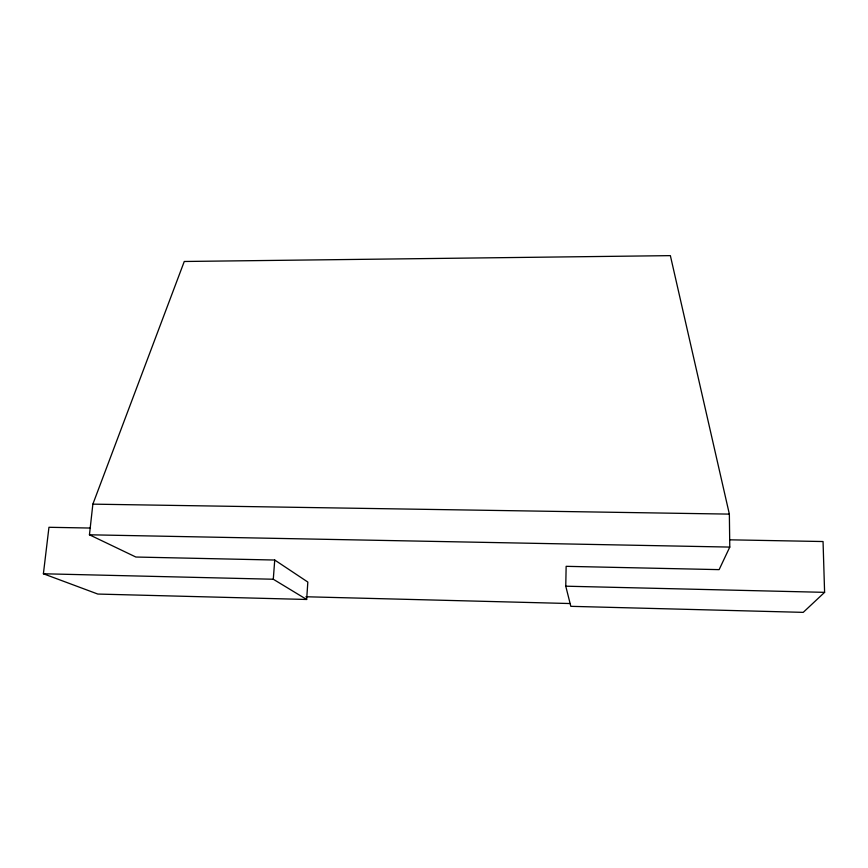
<?xml version="1.0" encoding="UTF-8"?>
<svg xmlns="http://www.w3.org/2000/svg" width="868" height="868" viewBox="0 0 868 868"><rect width="100%" height="100%" fill="white"/><g stroke="black" fill="none" stroke-linecap="round" stroke-linejoin="round"><path stroke-width="1.3" d="M729.641 539.82L823.048 541.534L824.6 592.345L803.225 612.363L570.829 606.331L565.762 586.193L566.142 566.327L719.127 569.636L729.782 547.079L729.359 514.106L670.367 255.637L184.266 261.485L92.865 504.145L89.447 534.796L135.842 557.028L274.733 560.034L307.836 582.059L306.654 599.473L97.824 594.059L43.4 573.77L48.955 527.288L90.478 528.048M306.654 599.473L273.29 579.238L274.733 560.034M92.865 504.145L729.359 514.106M89.447 534.796L729.782 547.079M43.4 573.77L273.29 579.238M565.762 586.193L824.6 592.345M305.937 596.761L570.113 603.542"/></g></svg>
